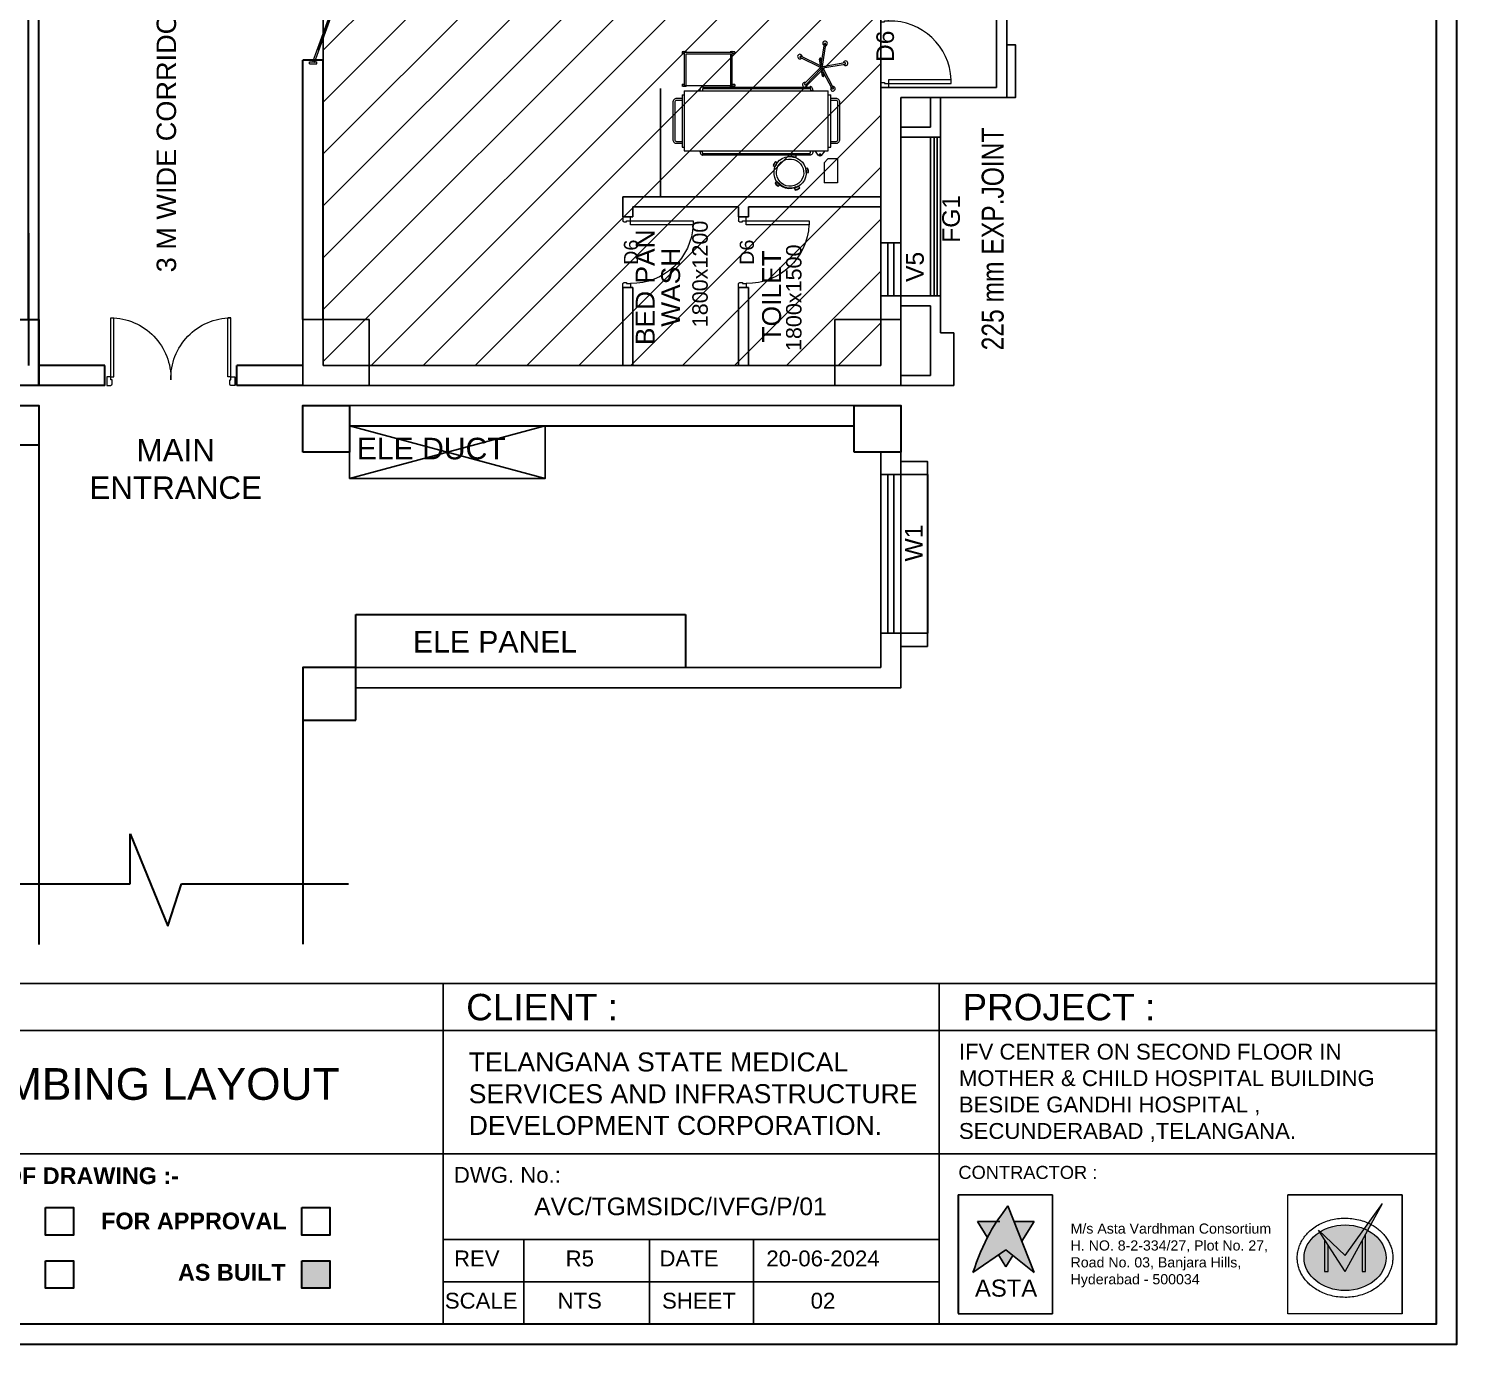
# Model space of a CAD drawing. Header units: millimetres. Extents: x 3552052 to 4144896, y -707811 to -630695.
# Drawn here: x 3937984 to 3954197, y -666235 to -651295 of the extents above; entities that cross this region are included whole.
import ezdxf
from ezdxf.enums import TextEntityAlignment as Align

# ---------------------------------------------------------------- set-up
doc = ezdxf.new("R2010")
doc.units = ezdxf.units.MM
doc.header["$LTSCALE"] = 6
doc.header["$MEASUREMENT"] = 0
doc.linetypes.add('HIDDEN', pattern=[0.375, 0.25, -0.125])
doc.layers.get('0').update_dxf_attribs({"linetype": 'CONTINUOUS', "lineweight": 0})
for name, color, linetype, lineweight in [('0.0', 8, 'CONTINUOUS', 0), ('Bed', 33, 'CONTINUOUS', 0), ('Chajja', 7, 'CONTINUOUS', 0), ('COL', 5, 'CONTINUOUS', 0), ('D.F', 251, 'CONTINUOUS', 0), ('DIM', 7, 'CONTINUOUS', 0), ('DOOR', 44, 'CONTINUOUS', 0), ('formate text', 8, 'CONTINUOUS', 0), ('hatch', 252, 'CONTINUOUS', 0), ('JOINERY', 7, 'CONTINUOUS', 0), ('MEP_HVAC_TEXT', 7, 'CONTINUOUS', 0), ('TITLE', 7, 'CONTINUOUS', 0), ('WALL', 8, 'CONTINUOUS', 0), ('Window', 161, 'CONTINUOUS', 0)]:
    doc.layers.add(name, color=color, linetype=linetype, lineweight=lineweight)
doc.styles.add('ARI', font='arial.ttf')
doc.styles.add('ARIAL', font='arial.ttf')
doc.styles.add('FORMATE', font='arialbd.ttf')
doc.styles.add('style3', font='arialbd.ttf')
doc.linetypes.add('ZIGZAG', pattern='A,0.0001,-0.2,[131,ltypeshp.shx,S=0.2,R=0,X=-0.2,Y=0],-0.4,[131,ltypeshp.shx,S=0.2,R=180,X=0.2,Y=0],-0.2', length=0.8001)

# ---------------------------------------------------------------- blocks, each defined once
blk = doc.blocks.new('Z$W@#5624')
at = {"layer": 'DOOR'}
for p, q in [((1770, 446), (949, 745)), ((1779, 470), (957, 769)), ((1122, 709), (1113, 685)), ((1610, 518), (1117, 697)), ((0, 499), (25, 499)), ((0, 400), (0, 499)), ((0, 400), (25, 400)), ((19, 429), (28, 453)), ((19, 429), (840, 130)), ((25, 400), (25, 499)), ((28, 453), (849, 154)), ((183, 369), (192, 393)), ((1614, 529), (1606, 506)), ((1779, 470), (1770, 446)), ((1798, 499), (1773, 499)), ((1773, 400), (1773, 499)), ((1798, 400), (1773, 400)), ((1798, 400), (1798, 499)), ((188, 381), (680, 202)), ((685, 214), (676, 190))]:
    blk.add_line(p, q, dxfattribs=at)
at = {"layer": 'DOOR', "color": 145, "extrusion": (0, 0, -1)}
for centre, start_param, end_param in [((0, 449), -0.523599, 0.523599), ((1798, 449), 2.617994, 3.665191)]:
    blk.add_ellipse(centre, major_axis=(899, 0), ratio=1, start_param=start_param, end_param=end_param, dxfattribs=at)
blk = doc.blocks.new('A$C6969112B')
at = {"layer": 'Bed', "color": 8}
for p, q in [((1421, 1704), (1464, 1956)), ((1438, 1701), (1481, 1953)), ((387, 1872), (116, 1872)), ((116, 1872), (116, 1719)), ((387, 1872), (387, 1762)), ((521, 1793), (1116, 1793)), ((521, 1766), (521, 1793)), ((1116, 1766), (1116, 1793)), ((1374, 1709), (1186, 1807)), ((1421, 1704), (1194, 1823)), ((343, 1719), (116, 1719)), ((343, 1719), (387, 1762)), ((428, 1689), (478, 1729)), ((428, 1654), (478, 1615)), ((478, 1766), (1160, 1766)), ((478, 131), (478, 1766)), ((1160, 131), (1160, 1766)), ((1409, 1685), (1229, 1510)), ((1425, 1676), (1242, 1497)), ((1324, 1707), (1324, 1710)), ((1329, 1699), (1522, 1666)), ((1332, 1716), (1525, 1683)), ((1340, 1697), (1343, 1714)), ((1425, 1676), (1538, 1447)), ((1438, 1701), (1691, 1738)), ((1443, 1679), (1554, 1454)), ((1483, 1690), (1694, 1721)), ((1512, 1667), (1515, 1685)), ((1530, 1671), (1531, 1675)), ((229, 1539), (227, 1517)), ((227, 1517), (279, 1511)), ((229, 1539), (281, 1533)), ((281, 1533), (279, 1511)), ((432, 1559), (432, 1557)), ((434, 343), (434, 1557)), ((451, 343), (451, 1557)), ((453, 1559), (453, 1557)), ((476, 1595), (476, 1561)), ((1162, 1595), (1162, 1561)), ((1185, 1559), (1185, 1557)), ((1186, 343), (1186, 1557)), ((1204, 343), (1204, 1557)), ((1205, 1559), (1205, 1557)), ((55, 1439), (34, 1391)), ((54, 1382), (34, 1391)), ((75, 1430), (54, 1382)), ((75, 1430), (55, 1439)), ((72, 1402), (64, 1406)), ((429, 1399), (408, 1396)), ((408, 1396), (414, 1344)), ((436, 1347), (414, 1344)), ((429, 1399), (436, 1347)), ((76, 1196), (91, 1212)), ((116, 1161), (76, 1196)), ((130, 1178), (91, 1212)), ((120, 1198), (114, 1191)), ((116, 1161), (130, 1178)), ((347, 1187), (301, 1160)), ((313, 1141), (301, 1160)), ((358, 1168), (313, 1141)), ((358, 1168), (347, 1187)), ((1234, 703), (1212, 703)), ((1212, 703), (1212, 650)), ((1223, 650), (1212, 650)), ((1223, 131), (1223, 676)), ((1223, 676), (1594, 676)), ((1223, 659), (1577, 659)), ((1234, 703), (1234, 676)), ((1577, 659), (1577, 148)), ((1605, 703), (1583, 703)), ((1583, 703), (1583, 676)), ((1594, 676), (1594, 131)), ((1605, 650), (1594, 650)), ((1605, 703), (1605, 650)), ((432, 340), (432, 343)), ((453, 340), (453, 343)), ((476, 304), (476, 339)), ((1162, 304), (1162, 339)), ((1185, 340), (1185, 343)), ((1205, 340), (1205, 343)), ((1160, 131), (478, 131)), ((521, 105), (521, 131)), ((1116, 105), (521, 105)), ((1116, 105), (1116, 131)), ((1223, 157), (1212, 157)), ((1212, 157), (1212, 105)), ((1234, 105), (1212, 105)), ((1577, 148), (1223, 148)), ((1594, 131), (1223, 131)), ((1234, 131), (1234, 105)), ((1583, 131), (1583, 105)), ((1605, 105), (1583, 105)), ((1605, 157), (1594, 157)), ((1605, 157), (1605, 105))]:
    blk.add_line(p, q, dxfattribs=at)
for points in [[(565, 1793), (565, 1854, -0.414214), (608, 1897), (1029, 1897, -0.414214), (1073, 1854), (1073, 1793)], [(587, 1793), (587, 1854, -0.414214), (608, 1875), (1029, 1875, -0.414214), (1051, 1854), (1051, 1793)], [(476, 1593), (451, 1585, 0.318781), (430, 1563), (430, 1559), (455, 1559), (455, 1563), (476, 1563)], [(1162, 1593), (1186, 1585, -0.318781), (1208, 1563), (1208, 1559), (1182, 1559), (1182, 1563), (1162, 1563)], [(476, 307), (451, 314, -0.318781), (430, 336), (430, 340), (455, 340), (455, 336), (476, 336)], [(1162, 307), (1186, 314, 0.318781), (1208, 336), (1208, 340), (1182, 340), (1182, 336), (1162, 336)], [(1073, 105), (1073, 44, -0.414214), (1029, 0), (608, 0, -0.414214), (565, 44), (565, 105)], [(1051, 105), (1051, 44, -0.414214), (1029, 22), (608, 22, -0.414214), (587, 44), (587, 105)]]:
    blk.add_lwpolyline(points, format="xyb", dxfattribs=at)
for points in [[(432, 1557), (453, 1557)], [(476, 1595), (478, 1595)], [(476, 1561), (478, 1561)], [(1162, 1595), (1160, 1595)], [(1162, 1561), (1160, 1561)], [(1205, 1557), (1185, 1557)], [(432, 343), (453, 343)], [(476, 339), (478, 339)], [(1162, 339), (1160, 339)], [(1205, 343), (1185, 343)], [(476, 304), (478, 304)], [(1162, 304), (1160, 304)]]:
    blk.add_lwpolyline(points, dxfattribs=at)
blk.add_circle((435, 1672), 9.27, dxfattribs=at)
for centre, radius, start, end in [((441, 1672), 21.4, 125.427, 234.573), ((1289, 676), 80.7, 161.0754, 198.9246), ((1158, 676), 80.7, 0, 18.9246), ((1660, 676), 80.7, 161.0754, 180), ((1529, 676), 80.7, 341.0754, 18.9246), ((1289, 131), 80.7, 161.0754, 198.9246), ((1158, 131), 80.7, 341.0754, 0), ((1660, 131), 80.7, 180, 198.9246), ((1529, 131), 80.7, 341.0754, 18.9246)]:
    blk.add_arc(centre, radius, start, end, dxfattribs=at)
at = {"layer": 'Bed', "color": 8, "extrusion": (0, 0, -1)}
for centre, major_axis, start_param, end_param in [((1474, 1962), (18.5, 18.5), 2.86537, 8.468881), ((1471, 1955), (4.94, 4.94), 4.096329, 5.660611), ((1427, 1691), (194, 194), -0.622575, -0.609545), ((1474, 1954), (4.94, 4.94), -0.609545, 0.954736), ((1184, 1818), (18.5, 18.5), 1.608733, 7.212244), ((1189, 1814), (4.94, 4.94), 2.839692, 4.403974), ((1427, 1691), (194, 194), 4.403974, 4.417003), ((1191, 1817), (4.94, 4.94), 4.417003, 5.981285), ((1331, 1705), (4.94, 4.94), 2.525533, 4.096329), ((1331, 1709), (4.94, 4.94), 4.096329, 5.667125), ((1523, 1672), (4.94, 4.94), 0.954736, 2.525533), ((1524, 1676), (4.94, 4.94), -0.61606, 0.954736), ((1699, 1730), (18.5, 18.5), 4.122007, 9.725518), ((1692, 1731), (4.94, 4.94), -0.930219, 0.634062), ((1693, 1728), (4.94, 4.94), 0.647092, 2.211374), ((1427, 1691), (-194, 194), 2.204859, 2.217888), ((232, 1332), (-182, 20), -0.000636, 6.282549), ((232, 1332), (-154, 17), -0.00023, 6.282955), ((261, 1590), (-57.1, 57.1), 3.707499, 4.368094), ((247, 1460), (-57.1, 57.1), 0.565907, 1.226501), ((1230, 1499), (18.5, 18.5), 0.352096, 5.955607), ((1234, 1505), (4.94, 4.94), 3.160366, 4.724648), ((1427, 1691), (-194, 194), 4.718133, 4.731162), ((1237, 1502), (4.94, 4.94), 1.583055, 3.147337), ((1549, 1444), (18.5, 18.5), -0.904541, 4.69897), ((114, 1384), (-57.1, 57.1), 5.588367, 6.248962), ((232, 1332), (-123, 123), 4.624291, 5.911682), ((-5, 1437), (-57.1, 57.1), 2.446775, 3.107369), ((487, 1380), (-57.1, 57.1), 5.038602, 5.699197), ((357, 1363), (-57.1, 57.1), 1.897009, 2.557604), ((1544, 1450), (4.94, 4.94), 1.903729, 3.468011), ((1427, 1691), (194, 194), 1.8907, 1.903729), ((1547, 1451), (4.94, 4.94), 0.326418, 1.8907), ((146, 1236), (-57.1, 57.1), 4.308534, 4.969129), ((61, 1137), (-57.1, 57.1), 1.166941, 1.827536), ((363, 1107), (-57.1, 57.1), 6.205277, 6.865872), ((296, 1220), (-57.1, 57.1), 3.063684, 3.724279)]:
    blk.add_ellipse(centre, major_axis=major_axis, ratio=1, start_param=start_param, end_param=end_param, dxfattribs=at)
blk = doc.blocks.new('1000')
at = {"layer": 'DOOR'}
for p, q in [((0, -111, 0), (0, 0)), ((0, 0), (55, 0, 0)), ((945, 0, 0), (945, -2, 0)), ((1000, 0), (945, 0, 0)), ((1000, -111, 0), (1000, 0)), ((55, -111, 0), (0, -111, 0)), ((55, 0, 0), (55, -3, 0)), ((70, -55, 0), (55, -55, 0)), ((55, -55, 0), (55, -111, 0)), ((55, -111, 0), (55, -1001, 0)), ((111, -111, 0), (55, -111, 0)), ((70, -15, 0), (68, -15, 0)), ((70, -15, 0), (70, -55, 0)), ((111, -1001, 0), (111, -111, 0)), ((930, -15, 0), (930, -55, 0)), ((930, -15, 0), (932, -15, 0)), ((930, -55, 0), (945, -55, 0)), ((945, -55, 0), (945, -111, 0)), ((945, -111, 0), (1000, -111, 0)), ((55, -1001, 0), (111, -1001, 0))]:
    blk.add_line(p, q, dxfattribs=at)
for centre, start_param, end_param in [((55, -15, 0), 3.926897, 5.497693), ((945, -15, 0), -0.785492, 0.785304)]:
    blk.add_ellipse(centre, major_axis=(-8.84, 8.84, 0), ratio=1, start_param=start_param, end_param=end_param, dxfattribs=at)
at = {"layer": 'DOOR', "color": 145}
blk.add_ellipse((71, -128, 0), major_axis=(597, 637, 0), ratio=0.999944, start_param=3.940126, end_param=5.484659, dxfattribs=at)
blk = doc.blocks.new('21500')
at = {"layer": 'DOOR'}
for p, q in [((68, 100), (68, 770)), ((68, 770), (102, 770)), ((102, 100), (102, 770)), ((1398, 100), (1398, 770)), ((1432, 770), (1398, 770)), ((1432, 100), (1432, 770)), ((68, 100), (102, 100)), ((68, 0), (68, 2)), ((82, 15), (80, 15)), ((1432, 100), (1398, 100)), ((1418, 15), (1420, 15)), ((1432, 0), (1432, 2))]:
    blk.add_line(p, q, dxfattribs=at)
for points in [[(82, 65), (68, 65), (68, 100), (22, 100), (22, 0), (68, 0)], [(82, 15), (82, 65)], [(1418, 65), (1432, 65), (1432, 100), (1478, 100), (1478, 0), (1432, 0)], [(1418, 15), (1418, 65)]]:
    blk.add_lwpolyline(points, dxfattribs=at)
at = {"layer": 'DOOR', "color": 145}
for centre, start, end in [((64, 84), 358.4209, 89.721), ((1436, 84), 90.279, 181.5791)]:
    blk.add_arc(centre, 686, start, end, dxfattribs=at)
at = {"layer": 'DOOR'}
for centre, start, end in [((68, 15), 270, 0), ((1432, 15), 180, 270)]:
    blk.add_arc(centre, 12.5, start, end, dxfattribs=at)
blk = doc.blocks.new('AAA')
at = {"layer": 'D.F', "linetype": 'ByBlock', "lineweight": -3}
h = blk.add_hatch(dxfattribs=at)
h.set_pattern_fill('ANSI31', scale=3333, style=0)
h.set_pattern_definition([(45, (895212.25, 36082.3), (-294.59836, 294.59836), [])])
h.paths.add_polyline_path([(3931564.4, -681421.4), (3937894.4, -681421.4), (3937894.4, -697851.4), (3931564.4, -697851.4)])
at = {"layer": 'Chajja', "color": 7, "linetype": 'ByBlock', "lineweight": 30}
blk.add_line((3938424.4, -699091.4, -101230.8), (3938424.4, -700891.4, -101230.8), dxfattribs=at)
at = {"layer": 'Chajja', "color": 8, "linetype": 'ByBlock', "lineweight": -3, "elevation": -101230.8}
blk.add_lwpolyline([(3938124.4, -698941.4), (3938424.4, -698941.4), (3938424.4, -699091.4), (3938124.4, -699091.4)], dxfattribs=at)
at = {"layer": 'Chajja', "color": 7, "linetype": 'ByBlock', "lineweight": -3, "elevation": -101230.8}
blk.add_lwpolyline([(3938124.4, -700891.4), (3938424.4, -700891.4), (3938424.4, -701041.4), (3938124.4, -701041.4)], dxfattribs=at)
at = {"layer": 'COL', "color": 7, "lineweight": 30}
for points in [[(3928334.4, -697331.5), (3928334.4, -698081.5), (3927584.4, -698081.5), (3927584.4, -697331.5)], [(3927884.4, -698756.5), (3927884.4, -698306.5), (3928334.4, -698306.5), (3928334.4, -698756.5)], [(3931334.4, -698836.5), (3931334.4, -698306.5), (3931864.4, -698306.5), (3931864.4, -698836.5)], [(3937594.4, -698836.5), (3937594.4, -698306.5), (3938124.4, -698306.5), (3938124.4, -698836.5)]]:
    blk.add_lwpolyline(points, close=True, dxfattribs=at)
at = {"layer": 'COL', "color": 7, "lineweight": 30, "elevation": -101230.8}
blk.add_lwpolyline([(3931934.4, -701881.4), (3931934.4, -701281.4), (3931334.4, -701281.4), (3931334.4, -701881.4)], close=True, dxfattribs=at)
at = {"layer": 'D.F', "color": 7, "linetype": 'ByBlock', "lineweight": -3}
for p, q in [((3939324.4, -683946.4), (3939324.4, -694811.4)), ((3939209.4, -684061.4), (3939209.4, -694696.4)), ((3937894.4, -694696.4, -101230.8), (3939209.4, -694696.4, -101230.8)), ((3938124.4, -694811.4, -101230.8), (3939324.4, -694811.4, -101230.8)), ((3938459.4, -694811.4, -101228.4), (3938459.4, -695146.4, -101226.7)), ((3938574.4, -694811.4, -101228.5), (3938574.4, -695261.4, -101226.7)), ((3938124.4, -695146.4, 4.1), (3938459.4, -695146.4, -81824.1)), ((3938124.4, -695261.4, 4.1), (3938574.4, -695261.4, -101226.7)), ((3938124.4, -697061.4, 4.1), (3938574.4, -697061.4, -101226.7)), ((3938574.4, -697481.4, -101228.4), (3938574.4, -697061.4, -101226.7)), ((3938124.4, -697176.4, 4.1), (3938459.4, -697176.4, -81824.1)), ((3938459.4, -697966.4, -101230.8), (3938459.4, -697176.4, -101226.7)), ((3938574.4, -697481.4, -101230.8), (3938724.4, -697481.4, -101230.8)), ((3938724.4, -698081.4, -253628), (3938724.4, -697481.4, -202461.5)), ((3938124.4, -697966.4, -101230.8), (3938459.4, -697966.4, -101230.8)), ((3938124.4, -698081.4, -101230.8), (3938574.4, -698081.4, -101230.8)), ((3938574.4, -698081.4, -101230.8), (3938724.4, -698081.4, -101230.8))]:
    blk.add_line(p, q, dxfattribs=at)
at = {"layer": 'D.F', "color": 7, "lineweight": -3}
for p, q in [((3937894.4, -694696.4), (3937894.4, -697331.5)), ((3938124.4, -694811.4), (3938124.4, -697331.5)), ((3934964.4, -696166.4), (3934964.4, -695936.4)), ((3937894.4, -695936.4), (3934964.4, -695936.4)), ((3935079.4, -696166.4), (3934964.4, -696166.4)), ((3935079.4, -696166.4), (3935079.4, -696051.4)), ((3936279.4, -696051.4), (3935079.4, -696051.4)), ((3936279.4, -696166.4), (3936279.4, -696051.4)), ((3936394.4, -696166.4), (3936279.4, -696166.4)), ((3936394.4, -696166.4), (3936394.4, -696051.4)), ((3937894.4, -696051.4), (3936394.4, -696051.4)), ((3935079.4, -696966.4), (3934964.4, -696966.4)), ((3934964.4, -697851.4), (3934964.4, -696966.4)), ((3935079.4, -697851.4), (3935079.4, -696966.4)), ((3936394.4, -696966.4), (3936279.4, -696966.4)), ((3936279.4, -697851.4), (3936279.4, -696966.4)), ((3936394.4, -697851.4), (3936394.4, -696966.4)), ((3932084.4, -697851.4), (3937374.4, -697851.4)), ((3932084.4, -698081.4), (3937374.4, -698081.4)), ((3931864.4, -698306.5), (3937594.4, -698306.5)), ((3931864.4, -698536.5), (3935679.4, -698536.5)), ((3935679.4, -698536.5), (3937594.4, -698536.5)), ((3931653.5, -701281.5), (3937594.4, -701281.5))]:
    blk.add_line(p, q, dxfattribs=at)
at = {"layer": 'D.F', "color": 7, "linetype": 'HIDDEN', "lineweight": -3, "ltscale": 200}
blk.add_line((3938574.4, -695261.4, -101226.7), (3938574.4, -697061.4, -101226.7), dxfattribs=at)
at = {"layer": 'D.F', "color": 7, "linetype": 'ByBlock', "lineweight": -3, "elevation": -101230.8}
for points in [[(3939324.4, -694211.4), (3939424.4, -694211.4), (3939424.4, -694811.4), (3939324.4, -694811.4)], [(3938124.4, -698941.4), (3938424.4, -698941.4), (3938424.4, -699091.4), (3938124.4, -699091.4)]]:
    blk.add_lwpolyline(points, dxfattribs=at)
at = {"layer": 'D.F', "color": 7, "linetype": 'ZIGZAG', "lineweight": -3, "ltscale": 10, "flags": 128}
blk.add_lwpolyline([(3937894.4, -695936.4), (3935394.9, -695936.4), (3935394.9, -694707.6)], dxfattribs=at)
at = {"layer": 'D.F', "color": 7, "linetype": 'ByBlock', "lineweight": -3, "elevation": -101227.2}
blk.add_lwpolyline([(3938459.4, -695261.4), (3938459.4, -697061.4), (3938574.4, -697061.4), (3938574.4, -695261.4)], close=True, dxfattribs=at)
at = {"layer": 'D.F', "color": 7, "linetype": 'Continuous', "lineweight": -3}
for points, elevation in [([(3938534.4, -695261.4), (3938499.4, -695261.4), (3938499.4, -697061.4), (3938534.4, -697061.4)], -101227.2), ([(3937894.4, -697061.4), (3938124.4, -697061.4), (3938124.4, -696461.4), (3937894.4, -696461.4)], 4.1), ([(3937894.4, -697061.4), (3938124.4, -697061.4), (3938124.4, -696461.4), (3937894.4, -696461.4)], 4.1), ([(3937974.4, -697061.4), (3938044.4, -697061.4), (3938044.4, -696461.4), (3937974.4, -696461.4)], 4.1), ([(3937974.4, -697061.4), (3938044.4, -697061.4), (3938044.4, -696461.4), (3937974.4, -696461.4)], 4.1)]:
    blk.add_lwpolyline(points, close=True, dxfattribs=dict(at, elevation=elevation))
at = {"layer": 'D.F', "color": 7, "lineweight": -3}
for points in [[(3932084.4, -697331.5), (3932084.4, -698081.5), (3931334.4, -698081.5), (3931334.4, -697331.5)], [(3938124.4, -697331.5), (3938124.4, -698081.5), (3937374.4, -698081.5), (3937374.4, -697331.5)], [(3931334.4, -698836.5), (3931334.4, -698306.5), (3931864.4, -698306.5), (3931864.4, -698836.5)], [(3937594.4, -698836.5), (3937594.4, -698306.5), (3938124.4, -698306.5), (3938124.4, -698836.5)], [(3931864.4, -699136.5), (3931864.4, -698536.5), (3934082.7, -698536.5), (3934082.7, -699136.5)]]:
    blk.add_lwpolyline(points, close=True, dxfattribs=at)
for points in [[(3934082.7, -699136.5), (3931864.4, -698536.5)], [(3931864.4, -699136.5), (3934082.7, -698536.5)]]:
    blk.add_lwpolyline(points, dxfattribs=at)
at = {"layer": 'WALL', "color": 7, "linetype": 'ByBlock', "lineweight": 30}
for p, q in [((3928219.4, -697331.5), (3928219.4, -691926.4)), ((3928334.4, -698081.4), (3928334.4, -691926.4)), ((3931564.4, -694386.7), (3931334.4, -694386.7)), ((3931334.4, -697331.5), (3931334.4, -694386.7)), ((3931564.4, -697331.5), (3931564.4, -694386.7)), ((3928334.4, -697331.5), (3928334.4, -696866.4)), ((3929084.4, -697851.4), (3928334.4, -697851.4)), ((3929084.4, -697851.4), (3928334.4, -697851.4)), ((3929084.4, -698081.4), (3929084.4, -697851.4)), ((3929084.4, -698081.4), (3929084.4, -697851.4)), ((3930584.4, -698081.4), (3930584.4, -697851.4)), ((3931334.4, -697851.4), (3930584.4, -697851.4)), ((3930584.4, -698081.4), (3930584.4, -697851.4)), ((3931334.4, -697851.4), (3930584.4, -697851.4)), ((3929084.4, -698081.4), (3928334.4, -698081.4)), ((3929084.4, -698081.4), (3928334.4, -698081.4)), ((3931334.4, -698081.4), (3930584.4, -698081.4)), ((3931334.4, -698081.4), (3930584.4, -698081.4)), ((3928334.4, -698756.5), (3928334.4, -704427.7)), ((3931334.4, -701281.4), (3931334.4, -704423.6)), ((3929373.3, -703170.5), (3929799.9, -704217.2)), ((3929373.3, -703738.7), (3929373.3, -703170.5)), ((3927863.9, -703738.7), (3929373.3, -703738.7)), ((3929799.9, -704217.2), (3929955.2, -703738.7)), ((3929955.2, -703738.7), (3931852.6, -703738.7))]:
    blk.add_line(p, q, dxfattribs=at)
at = {"layer": 'WALL', "color": 7, "lineweight": 30}
for p, q in [((3928219.4, -696351.4), (3928219.4, -697851.4)), ((3931864.4, -698536.5), (3935679.4, -698536.5)), ((3935679.4, -698536.5), (3937594.4, -698536.5)), ((3931934.4, -700681.4, -101230.8), (3935679.4, -700681.4, -101230.8)), ((3931934.4, -701281.4, -101230.8), (3931934.4, -700681.4, -101230.8)), ((3935679.4, -700681.4, -101230.8), (3935679.4, -701281.4, -101230.8))]:
    blk.add_line(p, q, dxfattribs=at)
at = {"layer": 'WALL', "color": 7, "linetype": 'ByBlock', "lineweight": -3}
blk.add_lwpolyline([(3931564.4, -681421.4), (3937894.4, -681421.4), (3937894.4, -697851.4), (3931564.4, -697851.4)], close=True, dxfattribs=at)
at = {"layer": 'WALL', "color": 7, "lineweight": -3, "elevation": -101230.8}
for points in [[(3931934.4, -701511.4), (3938124.4, -701511.4), (3938124.4, -698836.5)], [(3931934.4, -701281.4), (3937894.4, -701281.4), (3937894.4, -698836.5)]]:
    blk.add_lwpolyline(points, dxfattribs=at)
at = {"layer": 'Window', "color": 7, "linetype": 'Continuous', "lineweight": -3, "elevation": -101230.8}
for points in [[(3938124.4, -700891.4), (3937894.4, -700891.4), (3937894.4, -699091.4), (3938124.4, -699091.4)], [(3938044.4, -700891.4), (3937974.4, -700891.4), (3937974.4, -699091.4), (3938044.4, -699091.4)]]:
    blk.add_lwpolyline(points, close=True, dxfattribs=at)
at = {"layer": 'D.F', "color": 8, "linetype": 'Continuous', "lineweight": -3}
for name, p, xscale, yscale, zscale, rotation in [('Z$W@#5624', (3931074.4, -692926.7), 0.8343726266175508, 0.8343726266175508, 0.8343726266175508, 270), ('1000', (3937894.4, -694696.4, -101230.8), 0.7999999984167692, 0.7999999984167692, 0.7999999984167692, 90.0000132735122), ('1000', (3934964.4, -696166.4), -0.7999999988824311, 0.7999999986495823, 0.7999999999883585, 89.99998672648756), ('1000', (3936279.4, -696166.4), -0.7999999988824311, 0.7999999986495823, 0.7999999999883585, 89.99998672648756)]:
    blk.add_blockref(name, p, dxfattribs=dict(at, xscale=xscale, yscale=yscale, zscale=zscale, rotation=rotation))
at = {"layer": 'D.F', "color": 7, "lineweight": -3, "xscale": -1, "rotation": 270}
blk.add_blockref('A$C6969112B', (3935533.2, -695894.8), dxfattribs=at)
at = {"layer": 'DOOR', "color": 8, "linetype": 'Continuous', "lineweight": -3, "xscale": -1}
blk.add_blockref('21500', (3930584.4, -698081.4), dxfattribs=at)
blk.add_blockref('21500', (3930584.4, -698081.4), dxfattribs=at)
at = {"layer": 'D.F', "color": 7, "lineweight": -3, "style": 'ARIAL', "width": 1}
for s, height, p in [('D6', 200, (3938044.7, -694407.3, -202461.5)), ('FG1', 200, (3938792.9, -696459.9)), ('D6', 161.2, (3935139.6, -696710.9)), ('D6', 161.2, (3936454.6, -696710.9)), ('V5', 200, (3938383, -696904.1, 4.1)), ('V5', 200, (3938383, -696904.1, 4.1))]:
    blk.add_text(s, height=height, rotation=90, dxfattribs=at).set_placement(p)
at = {"layer": 'D.F', "color": 7, "lineweight": -3, "style": 'ARI', "width": 0.8}
blk.add_text('225 mm EXP.JOINT', height=250, rotation=90, dxfattribs=at).set_placement((3939365.5, -697680.6, 101230.8), align=Align.BOTTOM_LEFT)
at = {"layer": 'D.F', "color": 7, "linetype": 'Continuous', "lineweight": -3, "style": 'ARIAL'}
for s, p in [('BED PAN', (3935391.3, -696964.1, 0)), ('WASH', (3935680.4, -696964.1, 0)), ('TOILET', (3936826.3, -697068, 101230.8))]:
    blk.add_text(s, height=214.29, rotation=90, dxfattribs=at).set_placement(p, align=Align.BOTTOM_CENTER)
for s, p in [('1800x1200', (3935755.1, -696813.5, 0)), ('1800x1500', (3936819.7, -697084, 101230.8))]:
    blk.add_text(s, height=175, rotation=90, dxfattribs=at).set_placement(p, align=Align.TOP_CENTER)
for s, p in [('ELE DUCT', (3932791, -698991.6, -80984.6)), ('ELE PANEL', (3933515.3, -701184.9, -80984.6))]:
    blk.add_text(s, height=244.9, dxfattribs=at).set_placement(p, align=Align.BOTTOM_CENTER)
at = {"layer": 'DIM', "color": 7, "lineweight": -3, "insert": (3929889.5, -699028.8), "char_height": 255, "width": 2770.907, "attachment_point": 5, "style": 'ARIAL'}
blk.add_mtext('MAIN ENTRANCE', dxfattribs=at)
at = {"layer": 'JOINERY', "color": 7, "lineweight": -3, "style": 'ARIAL', "width": 1}
blk.add_text('W1', height=200, rotation=90, dxfattribs=at).set_placement((3938369.6, -700077.9, -101230.8))
at = {"layer": 'WALL', "color": 7, "linetype": 'Continuous', "lineweight": -3, "insert": (3929784.8, -695212.6), "char_height": 220.414, "width": 4941.395, "attachment_point": 5, "rotation": 90, "style": 'ARIAL'}
blk.add_mtext('3 M WIDE CORRIDOR', dxfattribs=at)
blk = doc.blocks.new('IVF-CONTRACTOR')
at = {"lineweight": -3, "true_color": 0x293189}
h = blk.add_hatch(color=177, dxfattribs=at)
h.dxf.hatch_style = 1
edge = h.paths.add_edge_path()
edge.add_spline(control_points=[(3037286, -1386527), (3037185, -1386667), (3036944, -1387001), (3036801, -1387388), (3036719, -1387609)], knot_values=[0, 0, 0, 0, 519.520055, 1226.818077, 1226.818077, 1226.818077, 1226.818077], degree=3, periodic=0)
edge.add_line((3036719, -1387609), (3037255, -1387240))
edge.add_line((3037255, -1387240), (3037717, -1387609))
edge.add_line((3037717, -1387609), (3037286, -1386527))
at = {"lineweight": -3, "true_color": 0xc7c8ca}
h = blk.add_hatch(color=9, dxfattribs=at)
h.dxf.hatch_style = 1
edge = h.paths.add_edge_path()
edge.add_spline(control_points=[(3036953, -1387033), (3036967, -1387008), (3037022, -1386919), (3037088, -1386836), (3037139, -1386779)], knot_values=[3356.588859, 3356.588859, 3356.588859, 3356.588859, 3831.174934, 5081.098827, 5081.098827, 5081.098827, 5081.098827], degree=3, periodic=0)
edge.add_line((3037139, -1386779), (3036793, -1386779))
edge.add_line((3036793, -1386779), (3036953, -1387033))
h.paths.add_polyline_path([(3037717, -1386779), (3037386, -1386779), (3037515, -1387102)])
h.paths.add_polyline_path([(3037370, -1387332), (3037255, -1387240), (3037134, -1387323), (3037255, -1387517)])
at = {"true_color": 0xed1f24}
h = blk.add_hatch(color=240, dxfattribs=at)
h.dxf.hatch_style = 1
edge = h.paths.add_edge_path()
edge.add_line((3042329, -1386921), (3042349, -1386951))
edge.add_ellipse((3042760, -1387369), major_axis=(-665, 0), ratio=0.800236, start_angle=-52.6357, end_angle=-51.8324, ccw=False)
edge.add_line((3042356, -1386946), (3042329, -1386921))
at = {"layer": '0.0', "true_color": 0xed1f24}
h = blk.add_hatch(color=240, dxfattribs=at)
h.dxf.hatch_style = 1
edge = h.paths.add_edge_path()
edge.add_line((3042760, -1387590), (3043125, -1386925))
edge.add_ellipse((3042760, -1387369), major_axis=(-665, 0), ratio=0.800236, start_angle=-123.3804, end_angle=-117.8517)
edge.add_line((3043070, -1386899), (3042760, -1387331))
edge.add_line((3042760, -1387331), (3042356, -1386946))
edge.add_ellipse((3042760, -1387369), major_axis=(-665, 0), ratio=0.800236, start_angle=-52.6357, end_angle=-51.8324)
edge.add_line((3042349, -1386951), (3042760, -1387590))
edge = h.paths.add_edge_path()
edge.add_spline(control_points=[(3043179, -1386828), (3043165, -1386821), (3043150, -1386814), (3043136, -1386807)], knot_values=[-2.156071, -2.156071, -2.156071, -2.156071, -2.090953, -2.090953, -2.090953, -2.090953], degree=3, periodic=0)
edge.add_line((3043136, -1386807), (3043070, -1386899))
edge.add_ellipse((3042760, -1387369), major_axis=(-665, 0), ratio=0.800236, start_angle=-123.3804, end_angle=-117.8517, ccw=False)
edge.add_line((3043125, -1386925), (3043179, -1386828))
edge = h.paths.add_edge_path()
edge.add_line((3043367, -1386486), (3043136, -1386807))
edge.add_spline(control_points=[(3043136, -1386807), (3043150, -1386814), (3043165, -1386821), (3043179, -1386828)], knot_values=[-2.156071, -2.156071, -2.156071, -2.156071, -2.090953, -2.090953, -2.090953, -2.090953], degree=3, periodic=0)
edge.add_line((3043179, -1386828), (3043367, -1386486))
at = {"layer": '0.0', "true_color": 0x139b48}
h = blk.add_hatch(color=114, dxfattribs=at)
h.dxf.hatch_style = 1
edge = h.paths.add_edge_path()
edge.add_ellipse((3042760, -1387369), major_axis=(-665, 0), ratio=0.800236, start_angle=-51.8324, end_angle=236.6196)
edge.add_line((3043125, -1386925), (3043091, -1386988))
edge.add_line((3043091, -1386988), (3043091, -1387590))
edge.add_line((3043091, -1387590), (3043036, -1387590))
edge.add_line((3043036, -1387590), (3043036, -1387088))
edge.add_line((3043036, -1387088), (3042760, -1387590))
edge.add_line((3042760, -1387590), (3042484, -1387160))
edge.add_line((3042484, -1387160), (3042484, -1387590))
edge.add_line((3042484, -1387590), (3042428, -1387590))
edge.add_line((3042428, -1387590), (3042428, -1387075))
edge.add_line((3042428, -1387075), (3042349, -1386951))
edge = h.paths.add_edge_path()
edge.add_ellipse((3042760, -1387369), major_axis=(-665, 0), ratio=0.800236, start_angle=-117.8517, end_angle=-52.6357)
edge.add_line((3042356, -1386946), (3042760, -1387331))
edge.add_line((3042760, -1387331), (3043070, -1386899))
at = {"layer": '0.0', "true_color": 0x000000}
h = blk.add_hatch(color=18, dxfattribs=at)
h.dxf.hatch_style = 1
h.paths.add_polyline_path([(3042484, -1387160), (3042428, -1387075), (3042428, -1387590), (3042484, -1387590)])
h.paths.add_polyline_path([(3043036, -1387590), (3043091, -1387590), (3043091, -1386988), (3043036, -1387088)])
at = {"lineweight": -3}
for p, q in [((3036484, -1386350), (3038013, -1386350)), ((3036484, -1388267), (3036484, -1386350)), ((3036485, -1386350), (3038009, -1386350)), ((3036485, -1388278), (3036485, -1386350)), ((3038013, -1386350), (3038013, -1388267)), ((3041829, -1386350), (3043688, -1386350)), ((3043688, -1386350), (3043688, -1388278)), ((3038011, -1388278), (3036483, -1388278))]:
    blk.add_line(p, q, dxfattribs=at)
at = {"color": 251, "lineweight": -3, "true_color": 0x636466}
for p, q in [((3037717, -1387609), (3037286, -1386527)), ((3036793, -1386779), (3037155, -1386779)), ((3036953, -1387033), (3036793, -1386779)), ((3037386, -1386779), (3037717, -1386779)), ((3037515, -1387102), (3037717, -1386779)), ((3036719, -1387609), (3037255, -1387240)), ((3037717, -1387609), (3037255, -1387240)), ((3037255, -1387517), (3037134, -1387323)), ((3037255, -1387517), (3037370, -1387332))]:
    blk.add_line(p, q, dxfattribs=at)
blk.add_spline([(3036719, -1387609), (3036998, -1386959), (3037286, -1386527)], degree=3, dxfattribs=at)
at = {"layer": '0.0'}
for p, q in [((3036485, -1386350), (3038009, -1386350)), ((3036485, -1388278), (3036485, -1386350)), ((3036485, -1388278), (3036485, -1386350)), ((3036485, -1386350), (3038009, -1386350)), ((3038013, -1386350), (3038013, -1388278)), ((3041829, -1386350), (3043688, -1386350)), ((3041829, -1388278), (3041829, -1386350)), ((3043688, -1386350), (3043688, -1388278)), ((3038009, -1388278), (3036485, -1388278)), ((3043688, -1388278), (3041829, -1388278))]:
    blk.add_line(p, q, dxfattribs=at)
at = {"layer": '0.0', "color": 18, "true_color": 0x000000}
for p, q in [((3042760, -1387590), (3043367, -1386486)), ((3042760, -1387331), (3043367, -1386486)), ((3042760, -1387590), (3042329, -1386921)), ((3042329, -1386921), (3042760, -1387331)), ((3043091, -1387590), (3043091, -1386988)), ((3042428, -1387075), (3042428, -1387590)), ((3042484, -1387590), (3042484, -1387160)), ((3043036, -1387088), (3043036, -1387590)), ((3042428, -1387590), (3042484, -1387590)), ((3043036, -1387590), (3043091, -1387590))]:
    blk.add_line(p, q, dxfattribs=at)
at = {"layer": '0.0'}
blk.add_ellipse((3042760, -1387369), major_axis=(-665, 0), ratio=0.800236, start_param=-3.141592653589793, end_param=3.141592653589793, dxfattribs=at)
blk.add_open_spline([(3043535, -1387369), (3043535, -1387353), (3043534, -1387336), (3043530, -1387296), (3043527, -1387272), (3043516, -1387226), (3043509, -1387202), (3043492, -1387157), (3043483, -1387135), (3043460, -1387092), (3043448, -1387071), (3043420, -1387031), (3043405, -1387011), (3043372, -1386974), (3043355, -1386956), (3043318, -1386922), (3043298, -1386906), (3043258, -1386875), (3043236, -1386861), (3043183, -1386829), (3043150, -1386812), (3043081, -1386783), (3043045, -1386771), (3042972, -1386750), (3042935, -1386742), (3042860, -1386731), (3042821, -1386728), (3042745, -1386726), (3042706, -1386727), (3042630, -1386735), (3042593, -1386741), (3042518, -1386757), (3042482, -1386768), (3042412, -1386794), (3042377, -1386809), (3042312, -1386843), (3042280, -1386862), (3042221, -1386905), (3042194, -1386928), (3042147, -1386974), (3042127, -1386996), (3042091, -1387042), (3042074, -1387067), (3042045, -1387117), (3042033, -1387143), (3042012, -1387197), (3042003, -1387225), (3041992, -1387276), (3041988, -1387299), (3041984, -1387347), (3041984, -1387371), (3041986, -1387418), (3041989, -1387442), (3041997, -1387489), (3042003, -1387512), (3042018, -1387557), (3042026, -1387580), (3042047, -1387623), (3042058, -1387645), (3042084, -1387686), (3042098, -1387706), (3042129, -1387744), (3042145, -1387762), (3042180, -1387798), (3042199, -1387814), (3042238, -1387846), (3042259, -1387861), (3042311, -1387894), (3042343, -1387912), (3042409, -1387944), (3042444, -1387957), (3042515, -1387980), (3042552, -1387989), (3042626, -1388003), (3042664, -1388007), (3042740, -1388012), (3042778, -1388012), (3042854, -1388008), (3042892, -1388003), (3042966, -1387989), (3043003, -1387980), (3043074, -1387958), (3043109, -1387944), (3043175, -1387913), (3043208, -1387895), (3043268, -1387856), (3043297, -1387834), (3043351, -1387787), (3043376, -1387761), (3043416, -1387713), (3043432, -1387690), (3043462, -1387643), (3043475, -1387619), (3043497, -1387569), (3043507, -1387543), (3043522, -1387491), (3043527, -1387464), (3043533, -1387415), (3043535, -1387392), (3043535, -1387369)], degree=3, knots=[-3.141593, -3.141593, -3.141593, -3.141593, -3.06788, -3.06788, -2.960953, -2.960953, -2.854026, -2.854026, -2.747099, -2.747099, -2.640172, -2.640172, -2.533245, -2.533245, -2.426319, -2.426319, -2.319392, -2.319392, -2.212465, -2.212465, -2.059875, -2.059875, -1.907286, -1.907286, -1.754697, -1.754697, -1.602107, -1.602107, -1.449518, -1.449518, -1.296928, -1.296928, -1.144339, -1.144339, -0.99175, -0.99175, -0.83916, -0.83916, -0.686571, -0.686571, -0.558641, -0.558641, -0.43071, -0.43071, -0.30278, -0.30278, -0.17485, -0.17485, -0.068516, -0.068516, 0.037819, 0.037819, 0.144154, 0.144154, 0.250488, 0.250488, 0.356823, 0.356823, 0.463157, 0.463157, 0.569492, 0.569492, 0.675826, 0.675826, 0.782161, 0.782161, 0.888495, 0.888495, 1.039928, 1.039928, 1.191361, 1.191361, 1.342794, 1.342794, 1.494227, 1.494227, 1.64566, 1.64566, 1.797093, 1.797093, 1.948526, 1.948526, 2.099959, 2.099959, 2.251392, 2.251392, 2.402825, 2.402825, 2.554258, 2.554258, 2.675591, 2.675591, 2.796924, 2.796924, 2.918258, 2.918258, 3.039591, 3.039591, 3.141593, 3.141593, 3.141593, 3.141593], dxfattribs=at)
at = {"lineweight": -3, "attachment_point": 1, "style": 'ARIAL'}
for s, width, gutter_width, insert, char_height in [('{\\C256;CONTRACTOR :}', 3919.85, 1060, (3036485, -1385878), 212.06), ('{\\C256;M/s Asta Vardhman Consortium\\PH. NO. 8-2-334/27, Plot No. 27, Road No. 03, Banjara Hills, Hyderabad - 500034}', 3696.75, 822, (3038306, -1386813), 164.38)]:
    blk.add_mtext_dynamic_manual_height_columns(s, width=width, gutter_width=gutter_width, heights=[0], dxfattribs=dict(at, insert=insert, char_height=char_height))
at = {"lineweight": 100, "insert": (3036754, -1387723), "char_height": 276.9, "attachment_point": 1, "style": 'ARIAL'}
blk.add_mtext_dynamic_manual_height_columns('ASTA', width=997.56, gutter_width=254, heights=[0], dxfattribs=at)

msp = doc.modelspace()

# ---------------------------------------------------------------- hatches: boundary and pattern name
at = {"layer": 'MEP_HVAC_TEXT', "lineweight": -3}
h = msp.add_hatch(color=1, dxfattribs=at)
h.dxf.hatch_style = 1
h.paths.add_polyline_path([(3941087.2, -665284.1), (3941087.2, -665596.7), (3941406.1, -665596.7), (3941406.1, -665284.1)])

# ---------------------------------------------------------------- linework, layer by layer
at = {"lineweight": -3}
for p, q in [((3953965.2, -662135.9), (3932785.2, -662135.9)), ((3942690.3, -666003.3), (3942690.3, -662135.9))]:
    msp.add_line(p, q, dxfattribs=at)
at = {"color": 7, "lineweight": 30}
msp.add_line((3953965.2, -666003.3), (3942690.3, -666003.3), dxfattribs=at)
for points in [[(3954197, -634223.7), (3954197, -666235.1), (3909115.8, -666235.1), (3909115.8, -634223.7)], [(3953965.2, -634455.5), (3953965.2, -666003.3), (3909347.6, -666003.3), (3909347.6, -634455.5)]]:
    msp.add_lwpolyline(points, close=True, dxfattribs=at)
at = {"layer": '0.0', "color": 7, "lineweight": 30, "elevation": -120}
for points in [[(3938176.9, -664681.1), (3938495.7, -664681.1), (3938495.7, -664993.8), (3938176.9, -664993.8)], [(3941087.2, -664681.1), (3941406.1, -664681.1), (3941406.1, -664993.8), (3941087.2, -664993.8)], [(3938176.9, -665284.1), (3938495.7, -665284.1), (3938495.7, -665596.7), (3938176.9, -665596.7)], [(3941087.2, -665284.1), (3941406.1, -665284.1), (3941406.1, -665596.7), (3941087.2, -665596.7)]]:
    msp.add_lwpolyline(points, close=True, dxfattribs=at)
at = {"layer": 'hatch', "color": 7, "lineweight": 30}
msp.add_line((3953965.2, -662135), (3953965.2, -666003.3), dxfattribs=at)
at = {"layer": 'MEP_HVAC_TEXT', "lineweight": -3}
for p, q in [((3948325.3, -662135.9), (3948325.3, -666003.3)), ((3942690.3, -662669), (3936208.6, -662669)), ((3948325.3, -662669), (3942690.3, -662669)), ((3948325.3, -662669), (3953965.2, -662669)), ((3942690.3, -664069.1), (3936208.6, -664069.1)), ((3948325.3, -664069.6), (3942685.3, -664069.1)), ((3948325.3, -664069.6), (3953965.2, -664069.1)), ((3942690.3, -665043.3), (3948325.3, -665043.3)), ((3943606.3, -665043.3), (3943606.3, -666003.3)), ((3945033.1, -665043.3), (3945033.1, -666003.3)), ((3946216.8, -665043.3), (3946216.8, -666003.3)), ((3942690.3, -665523.3), (3948325.3, -665523.3))]:
    msp.add_line(p, q, dxfattribs=at)

# ---------------------------------------------------------------- block references
at = {"color": 0, "lineweight": -3}
msp.add_blockref('AAA', (9765.7, 42732.5), dxfattribs=at)
at = {"color": 240, "lineweight": -3, "true_color": 0xed1f24, "xscale": 0.6996986118333114, "yscale": 0.6996986118333114, "zscale": 0.6996986118333114}
msp.add_blockref('IVF-CONTRACTOR', (1823917.6, 305489.2), dxfattribs=at)

# ---------------------------------------------------------------- texts
at = {"layer": 'formate text', "color": 7, "lineweight": 30, "ltscale": 100, "style": 'style3'}
msp.add_text('PURPOSE OF DRAWING :-', height=189.849, dxfattribs=at).set_placement((3936333.2, -664414.5, -120))
at = {"layer": 'formate text', "color": 7, "lineweight": 30, "style": 'FORMATE'}
for s, height, p in [('FOR APPROVAL', 189.849, (3940915.4, -664927.8, -120)), ('AS BUILT', 189.85, (3940903.7, -665511.2, -120))]:
    msp.add_text(s, height=height, dxfattribs=at).set_placement(p, align=Align.RIGHT)
at = {"layer": 'TITLE', "color": 7, "lineweight": 30, "style": 'ARIAL'}
for s, height, p in [('CLIENT :', 300, (3942953.4, -662554.7)), ('PROJECT :', 300, (3948588.3, -662554.7)), ('DWG. No.:', 180, (3942813.4, -664399.6))]:
    msp.add_text(s, height=height, dxfattribs=at).set_placement(p)
for s, p in [('REV', (3943073.6, -665258.4)), ('R5', (3944243.5, -665258.4)), ('DATE', (3945482.7, -665258.4)), ('20-06-2024', (3947004.3, -665258.4)), ('SCALE', (3943123.3, -665738.4)), ('NTS', (3944242.4, -665738.4)), ('SHEET', (3945596.4, -665738.4)), ('02', (3947004.3, -665738.4))]:
    msp.add_text(s, height=180, dxfattribs=at).set_placement(p, align=Align.MIDDLE_CENTER)
at = {"layer": 'TITLE', "color": 7, "lineweight": 30, "attachment_point": 1, "style": 'ARIAL'}
for s, insert, char_height in [('{\\C256;TELANGANA STATE MEDICAL SERVICES AND INFRASTRUCTURE DEVELOPMENT CORPORATION.}', (3942981.9, -662919.9), 215.997), ('\\pxql;IFV CENTER ON SECOND FLOOR IN MOTHER & CHILD HOSPITAL BUILDING BESIDE GANDHI HOSPITAL , SECUNDERABAD ,TELANGANA. ', (3948547.6, -662821.2), 179.9973), ('\\pxqc;PLUMBING LAYOUT', (3936430.9, -663097.6), 359.995), ('\\pxqc;AVC/TGMSIDC/IVFG/P/01', (3942690.3, -664567.4), 200)]:
    msp.add_mtext_dynamic_manual_height_columns(s, width=5392.273, gutter_width=12, heights=[0], dxfattribs=dict(at, insert=insert, char_height=char_height))

doc.saveas('drawing.dxf')
